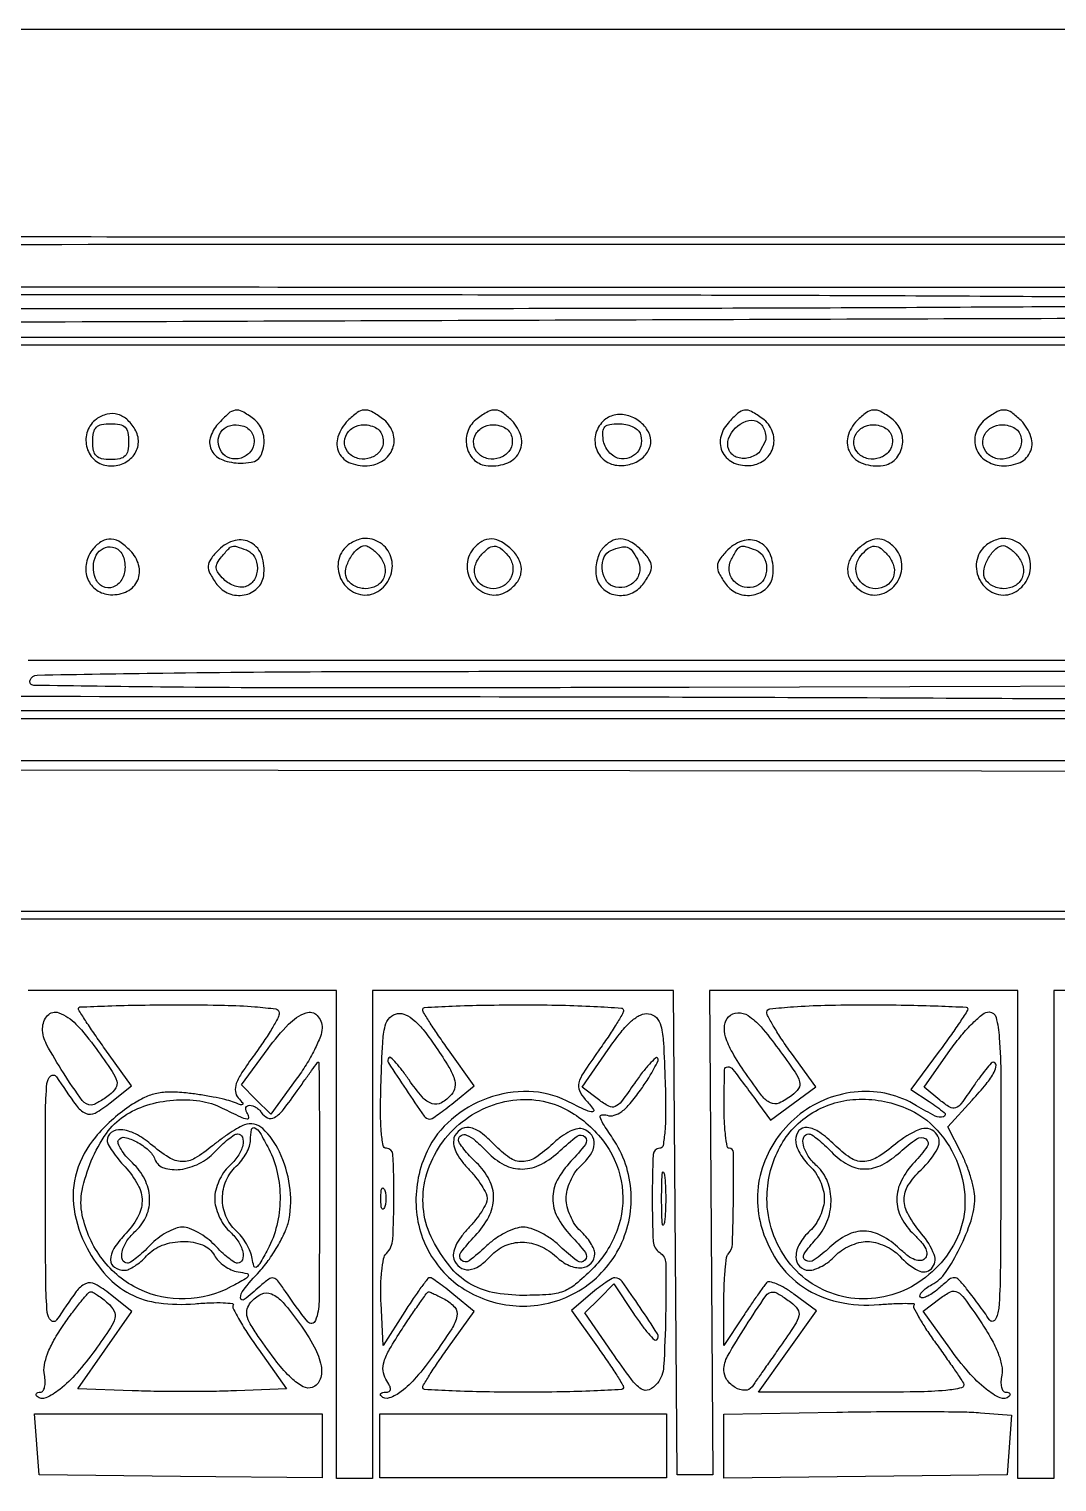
# Model space of a CAD drawing. Header units: inches. Extents: x 57 to 2760, y -193 to 2149.
# Drawn here: x 483.45 to 504.67, y 879.75 to 909.73 of the extents above; entities that cross this region are included whole.
import ezdxf

# ---------------------------------------------------------------- set-up
doc = ezdxf.new("R2010")
doc.units = ezdxf.units.IN
doc.header["$MEASUREMENT"] = 0
doc.set_wipeout_variables(frame=1)

# ---------------------------------------------------------------- blocks, each defined once
blk = doc.blocks.new('TG7-1H40CA')
blk.add_wipeout([(-0.386, 49.351), (148.648, 49.351), (148.648, -0.051), (-0.352, 0.023)])
for points in [[(110.455, 45.396), (83.66, 45.396, -0.000388), (73.385, 45.404, -0.000648), (64.735, 45.429, -0.000017), (56.91, 45.461, -0.408403), (56.863, 45.507, -0.104037), (56.879, 45.589, -0.000888), (57.131, 46.184, -0.003078), (57.426, 46.865, -0.001973), (57.777, 47.654), (58.693, 49.689), (148.648, 49.689)], [(29.097, 49.689), (58.48, 49.689), (58.043, 48.662, -0.002146), (57.839, 48.189, -0.001167), (57.585, 47.608, -0.001162), (57.323, 47.019, -0.001842), (57.096, 46.516), (56.586, 45.396), (37.765, 45.396), (37.803, 39.918), (37.842, 34.44), (74.148, 34.404), (110.455, 34.367)], [(110.307, 45.248), (110.307, 44.36), (83.364, 44.36, -0.000329), (70.871, 44.368, -0.001135), (62.778, 44.397, -0.000086), (56.503, 44.435, -0.412399), (56.421, 44.518, -0.063338), (56.431, 44.597, -0.019816), (56.466, 44.713, -0.01945), (56.515, 44.841, -0.020338), (56.574, 44.962, -0.271617), (56.902, 45.162, -0.001975), (60.227, 45.21, -0.002509), (66.005, 45.243, -0.000148), (83.517, 45.248), (110.307, 45.248)], [(77.607, 41.365, -0.311209), (77.773, 41.53, -0.091243), (78.148, 41.53, -0.311209), (78.313, 41.365, -0.045527)], [(90.714, 41.237, -0.223698), (91.076, 41.598, -0.179815), (91.296, 41.596, -0.114), (91.38, 41.539, -0.08185), (91.444, 41.444, -0.074173), (91.478, 41.324, -0.067415), (91.477, 41.195), (91.362, 40.97, -0.136187), (91.125, 40.84, -0.152875), (90.874, 40.858, -0.210028), (90.717, 41.017, -0.179815), (90.714, 41.237, -0.110484)], [(78.313, 41.365, -0.091243), (78.313, 40.989, -0.311209), (78.148, 40.824, -0.091243), (77.773, 40.824, -0.311209), (77.607, 40.989, -0.091243), (77.607, 41.365, -0.152009)], [(103.656, 38.734), (103.571, 36.144), (89.902, 36.106, -0.000517), (82.793, 36.094, -0.002894), (78.987, 36.113, -0.000877), (76.371, 36.146, -0.507398), (76.295, 36.254, -0.318014), (76.441, 36.361, -0.000869), (79.037, 36.402, -0.002934), (82.778, 36.432, -0.000549), (89.631, 36.44), (102.905, 36.44), (102.905, 37.587, -0.004667), (102.912, 38.335, -0.074618), (102.954, 38.584, -0.230288), (103.062, 38.696, -0.087434), (103.281, 38.734), (103.656, 38.734)], [(110.307, 35.463), (110.307, 34.589), (37.916, 34.589), (37.916, 34.935, -0.024184), (37.923, 35.074, -0.027411), (37.943, 35.206, -0.028185), (37.972, 35.314, -0.117119), (38.008, 35.372, -0.198246), (38.098, 35.409, -0.000009), (48.678, 35.436, -0.000394), (60.353, 35.457, -0.000237), (74.203, 35.463), (110.307, 35.463)], [(85.708, 25.664, -0.233681), (85.708, 25.454, -0.026829), (85.618, 25.294, -0.026288), (85.492, 25.118, -0.023115), (85.343, 24.947, 0.032497), (85.191, 24.766, 0.048319), (85.085, 24.589, 0.058925), (85.033, 24.431, 0.143956), (85.042, 24.31, 0.140469), (85.168, 24.143, 0.184881), (85.35, 24.09, 0.129727), (85.572, 24.17, 0.058593), (85.806, 24.375, -0.1061), (86.101, 24.587, -0.106971), (86.455, 24.658, -0.100928), (86.824, 24.578, -0.084699), (87.159, 24.356, 0.080584), (87.422, 24.179, 0.129314), (87.687, 24.132, 0.188809), (87.876, 24.224, 0.187786), (87.953, 24.421, 0.103819), (87.933, 24.518, 0.036698), (87.866, 24.644, 0.03453), (87.77, 24.775, 0.034176), (87.657, 24.893, -0.062472), (87.543, 25.025, -0.041885), (87.448, 25.199, -0.041901), (87.382, 25.387, -0.062761), (87.361, 25.559, -0.062761), (87.382, 25.731, -0.041901), (87.448, 25.919, -0.041885), (87.543, 26.093, -0.062472), (87.657, 26.225, 0.058593), (87.862, 26.46, 0.129727), (87.941, 26.682, 0.184881), (87.889, 26.864, 0.140469), (87.722, 26.989, 0.143956), (87.601, 26.999, 0.058925), (87.443, 26.946, 0.048319), (87.265, 26.84, 0.032497), (87.085, 26.689, -0.043148), (86.735, 26.407, -0.144885), (86.458, 26.321, -0.156504), (86.192, 26.401, -0.052948), (85.88, 26.669, 0.042778), (85.6, 26.92, 0.120836), (85.361, 27.023, 0.200038), (85.174, 26.979, 0.145834), (85.042, 26.809), (85.033, 26.687, 0.058925), (85.085, 26.529, 0.048319), (85.191, 26.352, 0.032497), (85.343, 26.171, -0.023115), (85.492, 26.001, -0.026288), (85.618, 25.824, -0.026829), (85.708, 25.664, -0.115288)], [(96.555, 21.087), (96.465, 19.86), (90.618, 19.789), (90.618, 21.11), (92.949, 21.151, -0.002484), (93.888, 21.163, -0.002878), (94.783, 21.165, -0.002568), (95.54, 21.158, -0.017009), (95.917, 21.139), (96.555, 21.087)]]:
    blk.add_lwpolyline(points, format="xyb")
for points in [[(147.02, 31.481), (1.203, 31.481)], [(55.981, 43.176), (102.77, 43.176)], [(102.757, 36.662), (76.258, 36.662)], [(103.619, 29.852), (97.427, 29.852), (97.427, 19.786), (96.687, 19.786), (96.687, 29.852), (90.32, 29.852), (90.355, 24.856), (90.391, 19.86), (89.655, 19.86), (89.577, 29.852), (83.364, 29.852), (83.364, 19.786), (82.624, 19.786), (82.624, 29.852), (76.258, 29.852)], [(1.203, 31.333), (147.02, 31.333)], [(82.327, 21.118), (82.327, 19.793), (79.404, 19.826), (76.48, 19.86), (76.389, 21.118), (82.327, 21.118)], [(89.433, 21.118), (89.433, 19.799), (83.512, 19.799), (83.512, 21.118), (89.433, 21.118)]]:
    blk.add_lwpolyline(points)
for points in [[(102.535, 44.064, -0.258138), (102.405, 43.991, -0.000091), (96.614, 43.953, -0.00117), (89.457, 43.924, -0.000421), (79.275, 43.916, -0.000413), (69.036, 43.924, -0.001191), (61.936, 43.953, -0.000096), (56.239, 43.99, -0.585102), (56.199, 44.064, -0.258138), (56.328, 44.137, -0.000091), (62.119, 44.174, -0.00117), (69.277, 44.203, -0.000421), (79.458, 44.212, -0.000413), (89.697, 44.203, -0.001191), (96.797, 44.175, -0.000096), (102.494, 44.137, -0.585102)], [(103.645, 42.363, -0.007176), (103.635, 41.706, -0.038955), (103.598, 41.352, -0.082383), (103.524, 41.148, -0.174528), (103.398, 41.04, -0.168598), (103.15, 41.032, -0.23017), (102.989, 41.183, -0.087418), (102.918, 41.557, -0.015661), (102.929, 42.271), (102.979, 43.324), (79.552, 43.324, -0.000414), (69.253, 43.332, -0.00116), (62.037, 43.361, -0.000076), (56.197, 43.399, -0.412285), (56.125, 43.471, -0.413129), (56.228, 43.574, -0.00001), (78.779, 43.657, -0.000143), (100.174, 43.73, -0.01762), (102.885, 43.642), (103.645, 43.591)], [(77.665, 41.64, 0.15011), (77.481, 41.394, 0.141605), (77.462, 41.082, 0.145349), (77.611, 40.813, 0.159834), (77.878, 40.682, 0.119833), (78.182, 40.712, 0.135922), (78.422, 40.879, 0.148247), (78.53, 41.133, 0.150185), (78.477, 41.402, 0.078482), (78.312, 41.619, 0.120977), (78.11, 41.737, 0.130471), (77.887, 41.742, 0.099568)], [(80.173, 41.538, 0.115821), (80.014, 41.251, 0.202901), (80.048, 40.985, 0.175688), (80.272, 40.798, 0.087409), (80.641, 40.733, 0.037918), (80.861, 40.75, 0.124449), (80.993, 40.806, 0.141816), (81.074, 40.913, 0.055109), (81.12, 41.095, 0.061062), (81.123, 41.257, 0.06589), (81.086, 41.411, 0.068412), (81.012, 41.545, 0.074966), (80.907, 41.65, 0.030828), (80.675, 41.798, 0.166196), (80.53, 41.824, 0.148951), (80.391, 41.758, 0.023283)], [(82.856, 41.611, 0.117335), (82.65, 41.276, 0.194908), (82.672, 40.95, 0.194347), (82.915, 40.731, 0.11674), (83.306, 40.684, 0.137141), (83.617, 40.811, 0.162259), (83.793, 41.074, 0.164028), (83.776, 41.387, 0.140321), (83.572, 41.65, 0.031664), (83.345, 41.795, 0.140826), (83.192, 41.829, 0.147702), (83.049, 41.777, 0.036007)], [(85.525, 41.65, 0.14492), (85.336, 41.403, 0.137625), (85.307, 41.087, 0.146251), (85.446, 40.816, 0.168), (85.703, 40.685, 0.116934), (86.114, 40.722, 0.182217), (86.385, 40.945, 0.196821), (86.431, 41.276, 0.134067), (86.24, 41.611, 0.036007), (86.047, 41.777, 0.147702), (85.904, 41.829, 0.140826), (85.751, 41.795, 0.031664)], [(88.181, 41.644, 0.145787), (87.99, 41.392, 0.149826), (87.97, 41.079, 0.153514), (88.128, 40.814, 0.154013), (88.41, 40.688, 0.103523), (88.706, 40.715, 0.112369), (88.957, 40.859, 0.131159), (89.095, 41.078, 0.169354), (89.088, 41.314, 0.111471), (88.933, 41.545, 0.103036), (88.69, 41.696, 0.108753), (88.418, 41.733, 0.137788)], [(90.703, 41.559, 0.135223), (90.549, 41.254, 0.177034), (90.596, 40.947, 0.171315), (90.832, 40.735, 0.126722), (91.183, 40.687, 0.148157), (91.475, 40.814, 0.158344), (91.638, 41.078, 0.15515), (91.617, 41.392, 0.141687), (91.418, 41.65, 0.029782), (91.188, 41.798, 0.160894), (91.044, 41.826, 0.152552), (90.908, 41.764, 0.025973)], [(93.367, 41.611, 0.134067), (93.176, 41.276, 0.196821), (93.221, 40.945, 0.182217), (93.493, 40.722, 0.116934), (93.903, 40.685, 0.168), (94.161, 40.816, 0.146251), (94.299, 41.087, 0.137625), (94.271, 41.403, 0.14492), (94.082, 41.65, 0.031664), (93.856, 41.795, 0.140826), (93.703, 41.829, 0.147702), (93.56, 41.777, 0.036007)], [(96.035, 41.65, 0.140321), (95.831, 41.387, 0.164028), (95.813, 41.074, 0.162259), (95.99, 40.811, 0.137141), (96.301, 40.684, 0.11674), (96.692, 40.731, 0.194347), (96.935, 40.95, 0.194908), (96.957, 41.276, 0.117335), (96.751, 41.611, 0.036007), (96.558, 41.777, 0.147702), (96.414, 41.829, 0.140826), (96.262, 41.795, 0.031664)], [(80.921, 41.179, -0.173952), (80.847, 40.971, -0.143991), (80.651, 40.838, -0.148764), (80.419, 40.835, -0.186195), (80.249, 40.964, -0.121384), (80.181, 41.176, -0.162281), (80.231, 41.37, -0.163488), (80.387, 41.495, -0.123419), (80.607, 41.518, -0.070622), (80.739, 41.479, -0.100175), (80.839, 41.408, -0.10457), (80.9, 41.306, -0.08292)], [(83.586, 41.179, -0.170798), (83.514, 40.976, -0.139506), (83.326, 40.842, -0.132728), (83.087, 40.824, -0.150435), (82.884, 40.931, -0.167697), (82.789, 41.127, -0.171329), (82.836, 41.339, -0.154416), (83.012, 41.489, -0.136105), (83.252, 41.521, -0.062873), (83.396, 41.481, -0.10149), (83.501, 41.41, -0.11006), (83.564, 41.309, -0.084079)], [(86.25, 41.179, -0.170798), (86.179, 40.976, -0.139506), (85.99, 40.842, -0.132728), (85.751, 40.824, -0.150435), (85.549, 40.931, -0.167697), (85.453, 41.127, -0.171329), (85.5, 41.339, -0.154416), (85.676, 41.489, -0.136105), (85.917, 41.521, -0.062873), (86.061, 41.481, -0.10149), (86.166, 41.41, -0.11006), (86.229, 41.309, -0.084079)], [(88.886, 41.349, -0.124277), (88.911, 41.139, -0.142845), (88.83, 40.955, -0.142956), (88.664, 40.843, -0.124533), (88.453, 40.831, -0.100198), (88.343, 40.876, -0.070208), (88.243, 40.966, -0.066907), (88.167, 41.084, -0.073521), (88.128, 41.216, -0.049007), (88.12, 41.385, -0.179172), (88.162, 41.481, -0.163861), (88.26, 41.533, -0.039471), (88.445, 41.547, -0.050632), (88.59, 41.532, -0.055252), (88.725, 41.489, -0.062372), (88.83, 41.425, -0.133811)], [(94.096, 41.179, -0.170798), (94.025, 40.976, -0.139506), (93.836, 40.842, -0.132728), (93.597, 40.824, -0.150435), (93.395, 40.931, -0.167697), (93.299, 41.127, -0.171329), (93.346, 41.339, -0.154416), (93.522, 41.489, -0.136105), (93.763, 41.521, -0.062873), (93.907, 41.481, -0.10149), (94.012, 41.41, -0.11006), (94.075, 41.309, -0.084079)], [(96.761, 41.179, -0.170798), (96.69, 40.976, -0.139506), (96.501, 40.842, -0.132728), (96.262, 40.824, -0.150435), (96.06, 40.931, -0.167697), (95.964, 41.127, -0.171329), (96.011, 41.339, -0.154416), (96.187, 41.489, -0.136105), (96.427, 41.521, -0.062873), (96.571, 41.481, -0.10149), (96.676, 41.41, -0.11006), (96.739, 41.309, -0.084079)], [(77.597, 38.965, 0.119141), (77.457, 38.678, 0.136418), (77.473, 38.375, 0.144893), (77.64, 38.136, 0.139974), (77.913, 38.022, 0.126722), (78.264, 38.071, 0.171315), (78.5, 38.282, 0.177034), (78.547, 38.589, 0.135223), (78.393, 38.895, 0.054143), (78.173, 39.091, 0.133631), (77.971, 39.166, 0.157717), (77.781, 39.122, 0.085168)], [(78.256, 38.586, -0.131217), (78.188, 38.33, -0.172478), (78.005, 38.174, -0.216096), (77.796, 38.186, -0.181663), (77.648, 38.353, -0.095227), (77.603, 38.604, -0.120562), (77.662, 38.831, -0.148624), (77.806, 38.974, -0.171035), (77.997, 39.002, -0.105702), (78.106, 38.956, -0.100729), (78.188, 38.869, -0.085459), (78.239, 38.744, -0.054236)], [(80.192, 38.946, 0.036007), (80.025, 38.753, 0.147702), (79.973, 38.61, 0.140826), (80.008, 38.457, 0.031664), (80.152, 38.231, 0.14492), (80.399, 38.042, 0.137625), (80.715, 38.013, 0.146251), (80.986, 38.152, 0.168), (81.118, 38.409, 0.116934), (81.08, 38.82, 0.182217), (80.858, 39.091, 0.196821), (80.526, 39.137, 0.134067)], [(80.761, 38.941, -0.172856), (80.926, 38.799, -0.130455), (80.988, 38.566, -0.130552), (80.927, 38.333, -0.17319), (80.762, 38.191, -0.104872), (80.655, 38.174, -0.062367), (80.528, 38.197, -0.058342), (80.4, 38.254, -0.062982), (80.293, 38.337, -0.036218), (80.179, 38.469, -0.137159), (80.14, 38.571, -0.151086), (80.16, 38.672, -0.047103), (80.249, 38.801, -0.01295), (80.395, 38.968, -0.140955), (80.47, 39.014, -0.145148), (80.558, 39.012, -0.013997)], [(82.778, 38.964, 0.180595), (82.651, 38.601, 0.163644), (82.786, 38.225, 0.172911), (83.113, 38.022, 0.196771), (83.475, 38.085, 0.15146), (83.725, 38.378, 0.161407), (83.758, 38.753, 0.17025), (83.562, 39.059, 0.167457), (83.216, 39.179, 0.06956), (83.103, 39.163, 0.044587), (82.98, 39.115, 0.0441), (82.865, 39.046, 0.061518)], [(83.51, 38.81, -0.11992), (83.619, 38.588, -0.158954), (83.596, 38.365, -0.163385), (83.448, 38.203, -0.127627), (83.216, 38.142, -0.067561), (83.093, 38.159, -0.062573), (82.975, 38.208, -0.066645), (82.88, 38.281, -0.104983), (82.824, 38.366, -0.154924), (82.813, 38.553, -0.071104), (82.907, 38.781, -0.072696), (83.058, 38.968, -0.189259), (83.216, 39.031, -0.128055), (83.271, 39.016, -0.033138), (83.348, 38.966, -0.031492), (83.432, 38.895, -0.027556)], [(85.442, 38.964, 0.180595), (85.316, 38.601, 0.163644), (85.451, 38.225, 0.172911), (85.778, 38.022, 0.196771), (86.139, 38.085, 0.086732), (86.344, 38.269, 0.135075), (86.434, 38.487, 0.137512), (86.4, 38.717, 0.091367), (86.247, 38.939, 0.06331), (86.029, 39.107, 0.125999), (85.821, 39.168, 0.14071), (85.624, 39.118, 0.087735)], [(86.161, 38.827, -0.135871), (86.258, 38.612, -0.142601), (86.228, 38.381, -0.146316), (86.08, 38.207, -0.144907), (85.86, 38.142, -0.136303), (85.639, 38.204, -0.161294), (85.498, 38.368, -0.152517), (85.479, 38.591, -0.119711), (85.586, 38.81, -0.046835), (85.745, 38.969, -0.166906), (85.877, 39.019, -0.175676), (86.008, 38.976, -0.053003)], [(88.108, 38.965, 0.074494), (88.043, 38.858, 0.041702), (87.997, 38.713, 0.040508), (87.973, 38.556, 0.051913), (87.979, 38.409, 0.168), (88.11, 38.152, 0.146251), (88.381, 38.013, 0.137625), (88.697, 38.042, 0.14492), (88.944, 38.231, 0.031664), (89.089, 38.457, 0.140826), (89.123, 38.61, 0.147702), (89.071, 38.753, 0.036007), (88.905, 38.946, 0.065474), (88.691, 39.11, 0.125753), (88.484, 39.168, 0.138742), (88.288, 39.118, 0.087753)], [(88.833, 38.75, -0.151562), (88.879, 38.512, -0.159065), (88.78, 38.296, -0.15596), (88.571, 38.176, -0.145286), (88.325, 38.195, -0.179941), (88.172, 38.33, -0.110331), (88.107, 38.563, -0.113996), (88.148, 38.797, -0.199054), (88.286, 38.932, -0.031783), (88.495, 39.002, -0.145652), (88.622, 38.998, -0.153822), (88.722, 38.925, -0.036715)], [(90.702, 38.946, 0.036007), (90.535, 38.753, 0.147702), (90.483, 38.61, 0.140826), (90.518, 38.457, 0.031664), (90.663, 38.231, 0.14492), (90.91, 38.042, 0.137625), (91.226, 38.013, 0.146251), (91.496, 38.152, 0.168), (91.628, 38.409, 0.116934), (91.59, 38.82, 0.182217), (91.368, 39.091, 0.196821), (91.037, 39.137, 0.134067)], [(91.272, 38.941, -0.172856), (91.436, 38.8, -0.127184), (91.499, 38.567, -0.128706), (91.442, 38.335, -0.178379), (91.282, 38.195, -0.145286), (91.035, 38.176, -0.15596), (90.826, 38.296, -0.159065), (90.728, 38.512, -0.151562), (90.774, 38.75, -0.017065), (90.889, 38.949, -0.162736), (90.964, 39.01, -0.166509), (91.06, 39.013, -0.018073)], [(93.359, 38.939, 0.091367), (93.207, 38.717, 0.137512), (93.173, 38.487, 0.135075), (93.263, 38.269, 0.086732), (93.467, 38.085, 0.196771), (93.829, 38.022, 0.172911), (94.156, 38.225, 0.163644), (94.291, 38.601, 0.180595), (94.165, 38.964, 0.087735), (93.982, 39.118, 0.14071), (93.786, 39.168, 0.125999), (93.578, 39.107, 0.06331)], [(94.021, 38.81, -0.119711), (94.128, 38.591, -0.152517), (94.109, 38.368, -0.161294), (93.968, 38.204, -0.136303), (93.747, 38.142, -0.144907), (93.527, 38.207, -0.146316), (93.379, 38.381, -0.142601), (93.349, 38.612, -0.135871), (93.446, 38.827, -0.053003), (93.598, 38.976, -0.175676), (93.729, 39.019, -0.166906), (93.862, 38.969, -0.046835)], [(95.953, 38.964, 0.180595), (95.826, 38.601, 0.163644), (95.962, 38.225, 0.172911), (96.289, 38.022, 0.196771), (96.65, 38.085, 0.15146), (96.901, 38.378, 0.161407), (96.934, 38.753, 0.17025), (96.737, 39.059, 0.167457), (96.391, 39.179, 0.06956), (96.279, 39.163, 0.044587), (96.155, 39.115, 0.0441), (96.04, 39.046, 0.061518)], [(96.686, 38.81, -0.11992), (96.794, 38.588, -0.158954), (96.772, 38.365, -0.163385), (96.624, 38.203, -0.127627), (96.391, 38.142, -0.067561), (96.268, 38.159, -0.062573), (96.15, 38.208, -0.066645), (96.055, 38.281, -0.104983), (96, 38.366, -0.154924), (95.989, 38.553, -0.071104), (96.083, 38.781, -0.072696), (96.233, 38.968, -0.189259), (96.391, 39.031, -0.128055), (96.446, 39.016, -0.033138), (96.524, 38.966, -0.031492), (96.607, 38.895, -0.027556)], [(102.535, 35.774, -0.259915), (102.26, 35.621, -0.000017), (74.101, 35.62, -0.000015), (45.915, 35.621, -0.414196), (45.762, 35.774, -0.412627), (45.835, 35.847, -0.000053), (52.907, 35.885, -0.000963), (61.652, 35.913, -0.000339), (74.194, 35.922, -0.000336), (86.765, 35.913, -0.00097), (95.481, 35.885, -0.000064), (102.494, 35.847, -0.585545)], [(77.66, 28.654, -0.006765), (77.989, 28.182, -0.079728), (78.084, 27.98, -0.212263), (78.064, 27.84, -0.091045), (77.933, 27.697, -0.015092), (77.823, 27.618, -0.017944), (77.714, 27.551, -0.01695), (77.62, 27.502, -0.100549), (77.566, 27.488, -0.253184), (77.373, 27.581, -0.014193), (76.984, 28.151, -0.01864), (76.637, 28.74, -0.124507), (76.554, 29.067, -0.185697), (76.658, 29.337, -0.307616), (76.886, 29.393, -0.113665), (77.243, 29.157, -0.034452)], [(81.439, 29.391, -0.123428), (81.415, 29.292, -0.011133), (81.289, 29.069, -0.013928), (81.123, 28.807, -0.010439), (80.926, 28.527, 0.01208), (80.67, 28.159, 0.057021), (80.553, 27.93, 0.116777), (80.533, 27.767, 0.161127), (80.593, 27.634, -0.014168), (80.684, 27.531, -0.439377), (80.68, 27.501, -0.23938), (80.638, 27.495, -0.008014), (80.477, 27.554, 0.034475), (80.319, 27.602, 0.010238), (80.072, 27.654, 0.010219), (79.792, 27.702, 0.010861), (79.515, 27.737, 0.026748), (79.156, 27.755, 0.057312), (78.881, 27.722, 0.060131), (78.629, 27.63, 0.032246), (78.344, 27.46, 0.066835), (77.645, 26.828, 0.103399), (77.258, 26.114, 0.110703), (77.204, 25.342, 0.085326), (77.472, 24.538, 0.060029), (77.875, 23.963, 0.091051), (78.357, 23.59, 0.087765), (78.954, 23.405, 0.052191), (79.7, 23.388, -0.010272), (80.022, 23.408, -0.019284), (80.283, 23.409, -0.01801), (80.473, 23.395, -0.551632), (80.49, 23.36, 0.264174), (80.488, 23.29, 0.00979), (80.618, 23.052, 0.015511), (80.792, 22.767, 0.010014), (81.01, 22.449), (81.591, 21.636), (80.56, 21.593, -0.006775), (80.084, 21.579, -0.003726), (79.502, 21.575, -0.003714), (78.91, 21.579, -0.005937), (78.406, 21.593), (77.283, 21.636), (78.397, 23.225), (77.956, 23.58, 0.041884), (77.639, 23.794, 0.242923), (77.443, 23.801, 0.127203), (77.248, 23.638, 0.00918), (76.844, 23.053, -0.469994), (76.73, 23.04, -0.178462), (76.651, 23.207, -0.021151), (76.62, 23.832, -0.001524), (76.612, 25.566, -0.001475), (76.614, 27.316, -0.021588), (76.644, 27.932, -0.19586), (76.724, 28.088, -0.450069), (76.84, 28.072, 0.00901), (77.246, 27.483, 0.125527), (77.442, 27.318, 0.243822), (77.637, 27.323, 0.042867), (77.952, 27.535), (78.388, 27.886), (77.841, 28.648, -0.00428), (77.631, 28.945, -0.006491), (77.455, 29.207, -0.002811), (77.309, 29.433, -0.14313), (77.294, 29.482, -0.402406), (77.323, 29.512, -0.001237), (77.903, 29.534, -0.005552), (78.572, 29.551, -0.003331), (79.367, 29.556, -0.00475), (80.309, 29.547, -0.015138), (80.938, 29.516, -0.013493), (81.37, 29.47, -0.375626)], [(82.324, 29.075, -0.092853), (82.289, 28.901, -0.021624), (82.166, 28.628, -0.021578), (81.994, 28.321, -0.019674), (81.791, 28.02), (81.262, 27.299), (80.959, 27.602), (80.657, 27.904), (81.209, 28.656, -0.034386), (81.631, 29.155, -0.110658), (81.992, 29.392, -0.302944), (82.221, 29.339, -0.19347)], [(88.545, 29.445, -0.132949), (88.526, 29.373, -0.005958), (88.393, 29.152, -0.009657), (88.226, 28.892, -0.006726), (88.027, 28.605, 0.008102), (87.717, 28.153, 0.079846), (87.622, 27.944, 0.176707), (87.635, 27.786, 0.075869), (87.754, 27.606, -0.019105), (87.927, 27.399, -0.596158), (87.906, 27.351, -0.131448), (87.786, 27.373, -0.004884), (87.37, 27.575, 0.110914), (86.589, 27.768, 0.091909), (85.742, 27.629, 0.090896), (84.993, 27.193, 0.105243), (84.492, 26.539, 0.120279), (84.262, 25.424, 0.130357), (84.584, 24.366, 0.131652), (85.384, 23.613, 0.123864), (86.473, 23.34, 0.135186), (87.625, 23.657, 0.1368), (88.446, 24.518, 0.137103), (88.702, 25.679, 0.136006), (88.32, 26.808, -0.007069), (88.121, 27.11, -0.084127), (88.067, 27.239, -0.445865), (88.1, 27.287, -0.106046), (88.209, 27.277, 0.148167), (88.354, 27.277, 0.088834), (88.509, 27.355, 0.056674), (88.684, 27.521, 0.020432), (88.894, 27.793, 0.012148), (89.051, 28.027, 0.019378), (89.173, 28.234, 0.014103), (89.258, 28.405, 0.314808), (89.249, 28.457, 0.407433), (89.204, 28.458, 0.01709), (89.081, 28.332, 0.02117), (88.934, 28.157, 0.012393), (88.773, 27.936, -0.009219), (88.503, 27.562, -0.126796), (88.374, 27.458, -0.232189), (88.244, 27.462, -0.039176), (88.028, 27.6), (87.691, 27.854), (88.229, 28.633, -0.015693), (88.496, 28.995, -0.044554), (88.711, 29.223, -0.068808), (88.896, 29.346, -0.146807), (89.063, 29.373, -0.168658), (89.224, 29.292, -0.133931), (89.319, 29.121, -0.046223), (89.37, 28.774, -0.004978), (89.405, 27.965, -0.007756), (89.415, 27.369, -0.020774), (89.399, 26.945, -0.021453), (89.362, 26.653, -0.366189), (89.294, 26.595, 0.401308), (89.158, 26.466, 0.010853), (89.138, 25.568, 0.012035), (89.159, 24.67, 0.24735), (89.292, 24.445, -0.25613), (89.417, 24.224, -0.007994), (89.415, 23.148, -0.010511), (89.374, 22.094, -0.150798), (89.244, 21.747, -0.123585), (89.075, 21.614, -0.260243), (88.914, 21.629, -0.084292), (88.71, 21.825, -0.008359), (88.313, 22.381), (87.749, 23.2), (88.048, 23.499), (88.347, 23.799), (88.753, 23.185, 0.012816), (88.914, 22.955, 0.022003), (89.061, 22.773, 0.018458), (89.185, 22.643, 0.410619), (89.232, 22.644, 0.350636), (89.245, 22.766, 0.00734), (88.888, 23.313, 0.008642), (88.517, 23.844, 0.225902), (88.368, 23.925, 0.148673), (88.308, 23.91, 0.014056), (88.179, 23.828, 0.017011), (88.027, 23.719, 0.012588), (87.867, 23.588), (87.469, 23.246), (88.007, 22.497, -0.005506), (88.213, 22.204, -0.00813), (88.387, 21.941, -0.004309), (88.528, 21.717, -0.13868), (88.545, 21.655, -0.398797), (88.509, 21.618, -0.001977), (87.936, 21.589, -0.007031), (87.267, 21.569, -0.004221), (86.473, 21.562, -0.004221), (85.678, 21.569, -0.007031), (85.009, 21.589, -0.001977), (84.436, 21.618, -0.398797), (84.4, 21.655, -0.138475), (84.417, 21.717, -0.004382), (84.556, 21.939, -0.008203), (84.728, 22.199, -0.005563), (84.932, 22.49), (85.465, 23.231), (85.043, 23.575, 0.007334), (84.877, 23.708, 0.01039), (84.724, 23.82, 0.006805), (84.594, 23.909, 0.130556), (84.548, 23.925, 0.249322), (84.505, 23.906, 0.005754), (84.365, 23.722, 0.011452), (84.205, 23.496, 0.007342), (84.03, 23.227), (83.586, 22.524), (83.541, 23.397, -0.017348), (83.535, 23.743, -0.022422), (83.555, 24.059, -0.02098), (83.593, 24.316, -0.1496), (83.652, 24.426, 0.184246), (83.782, 24.717, 0.014199), (83.807, 25.588, 0.011332), (83.787, 26.466, 0.40094), (83.651, 26.595, -0.366189), (83.583, 26.653, -0.021453), (83.546, 26.945, -0.020774), (83.53, 27.369, -0.007756), (83.54, 27.965, -0.004993), (83.575, 28.774, -0.046147), (83.626, 29.121, -0.133173), (83.721, 29.293, -0.168192), (83.882, 29.375, -0.142721), (84.047, 29.35, -0.072604), (84.226, 29.235, -0.047084), (84.43, 29.019, -0.016761), (84.68, 28.675, -0.010997), (84.942, 28.269, -0.059198), (85.052, 28.031, -0.121805), (85.065, 27.86, -0.131512), (84.995, 27.709, -0.087827), (84.789, 27.534, -0.217025), (84.596, 27.515, -0.133983), (84.389, 27.655, -0.028249), (84.12, 28.006, 0.012887), (83.979, 28.201, 0.022061), (83.851, 28.355, 0.018482), (83.744, 28.465, 0.406565), (83.703, 28.464, 0.352182), (83.692, 28.362, 0.004876), (84.056, 27.806, 0.005627), (84.428, 27.261, 0.243587), (84.548, 27.198, 0.146328), (84.594, 27.212, 0.007573), (84.724, 27.299, 0.011489), (84.877, 27.411, 0.008048), (85.043, 27.543), (85.465, 27.887), (84.932, 28.628, -0.005563), (84.728, 28.919, -0.008203), (84.556, 29.179, -0.004382), (84.417, 29.401, -0.138475), (84.4, 29.463, -0.398797), (84.436, 29.501, -0.001977), (85.009, 29.529, -0.007031), (85.678, 29.549, -0.004221), (86.473, 29.556, -0.005043), (87.267, 29.548, -0.008394), (87.936, 29.523, -0.002807), (88.503, 29.49, -0.395308)], [(95.651, 29.476, -0.145706), (95.635, 29.422, -0.003043), (95.479, 29.186, -0.006824), (95.289, 28.911, -0.004511), (95.064, 28.601), (94.477, 27.807), (94.855, 27.559, -0.024758), (95.167, 27.332, -0.59596), (95.152, 27.247, -0.19874), (94.977, 27.261, -0.018883), (94.594, 27.475, 0.15782), (93.387, 27.763, 0.145184), (92.193, 27.304, 0.143537), (91.434, 26.263, 0.153599), (91.383, 25.007, 0.081952), (91.72, 24.269, 0.097576), (92.26, 23.73, 0.094996), (92.977, 23.426, 0.073663), (93.824, 23.371, -0.007659), (94.123, 23.391, -0.014826), (94.362, 23.397, -0.01361), (94.534, 23.391, -0.646116), (94.544, 23.366, 0.322458), (94.535, 23.312, 0.011895), (94.638, 23.116, 0.017671), (94.781, 22.88, 0.011007), (94.964, 22.614, -0.002387), (95.16, 22.339, -0.002833), (95.343, 22.078, -0.002463), (95.494, 21.856, -0.018118), (95.562, 21.747, -0.500977), (95.522, 21.653, -0.036249), (95.197, 21.6, -0.018936), (94.603, 21.57, -0.003456), (93.501, 21.562), (91.334, 21.562), (92.527, 23.244), (92.061, 23.588, 0.024061), (91.876, 23.711, 0.037155), (91.703, 23.798, 0.042158), (91.564, 23.842, 0.27442), (91.497, 23.82, 0.025551), (91.44, 23.747, 0.002643), (91.313, 23.568, 0.003283), (91.165, 23.353, 0.002619), (91.008, 23.119), (90.618, 22.53), (90.618, 23.428, -0.009176), (90.624, 23.778, -0.013195), (90.644, 24.088, -0.008949), (90.671, 24.342, -0.166546), (90.706, 24.414, 0.1902), (90.795, 24.618, 0.005813), (90.815, 25.554, 0.004285), (90.817, 26.508, 0.41241), (90.729, 26.595, -0.366354), (90.685, 26.632, -0.013089), (90.652, 26.867, -0.018615), (90.628, 27.166, -0.011264), (90.622, 27.521, -0.004372), (90.632, 28.214, -0.4096), (90.698, 28.278, -0.233516), (90.803, 28.225, -0.002226), (91.333, 27.516), (91.583, 27.178), (92.049, 27.522), (92.515, 27.865), (92.01, 28.561, -0.009504), (91.817, 28.838, -0.012901), (91.654, 29.096, -0.009835), (91.529, 29.315, -0.125354), (91.506, 29.406, -0.384055), (91.566, 29.473, -0.007949), (92.054, 29.516, -0.012742), (92.703, 29.547, -0.005323), (93.578, 29.556, -0.003633), (94.373, 29.55, -0.006053), (95.042, 29.532, -0.001469), (95.62, 29.508, -0.401204)], [(91.742, 28.648, -0.006382), (92.086, 28.168, -0.081217), (92.181, 27.968, -0.22185), (92.16, 27.829, -0.08765), (92.022, 27.686, -0.050222), (91.757, 27.53, -0.222107), (91.581, 27.532, -0.120485), (91.403, 27.677, -0.011237), (91.069, 28.139, -0.018813), (90.792, 28.576, -0.05875), (90.653, 28.895, -0.100484), (90.631, 29.132, -0.171007), (90.716, 29.309, -0.188868), (90.905, 29.392, -0.153959), (91.118, 29.333, -0.073185), (91.384, 29.101, -0.018261)], [(96.335, 26.061, -0.001356), (96.324, 24.047, -0.0175), (96.291, 23.296, -0.116612), (96.215, 23.058, -0.550703), (96.099, 23.055, 0.007159), (95.995, 23.208, 0.004367), (95.867, 23.385, 0.004376), (95.738, 23.559, 0.007739), (95.628, 23.699, 0.019627), (95.466, 23.884, 0.195932), (95.374, 23.926, 0.17936), (95.275, 23.893, 0.015983), (95.072, 23.721, -0.027287), (94.947, 23.619, -0.042084), (94.827, 23.547, -0.050766), (94.729, 23.51, -0.266213), (94.675, 23.525, -0.30838), (94.666, 23.57, -0.082507), (94.709, 23.636, -0.054407), (94.794, 23.71, -0.030407), (94.911, 23.783, 0.119848), (95.193, 24.035, 0.035352), (95.49, 24.54, 0.036207), (95.72, 25.102, 0.077031), (95.796, 25.565, 0.053601), (95.778, 25.747, 0.021266), (95.716, 25.991, 0.020755), (95.626, 26.252, 0.024473), (95.519, 26.489), (95.239, 27.038), (95.741, 27.586, 0.013997), (96.032, 27.922, 0.045525), (96.197, 28.165, 0.122158), (96.235, 28.31, 0.419314), (96.174, 28.372, 0.218266), (96.135, 28.354, 0.007428), (96.022, 28.219, 0.012754), (95.892, 28.05, 0.008411), (95.751, 27.85, -0.010426), (95.517, 27.52, -0.142697), (95.401, 27.432, -0.233479), (95.282, 27.443, -0.032723), (95.074, 27.591), (94.751, 27.854), (95.296, 28.631, -0.020119), (95.523, 28.928, -0.026404), (95.755, 29.18, -0.025784), (95.963, 29.363, -0.169103), (96.092, 29.408, -0.344077), (96.236, 29.296, -0.043274), (96.303, 28.88, -0.017135), (96.334, 28.064, -0.001614)], [(82.27, 25.544, -0.001607), (82.26, 23.435, -0.086619), (82.188, 23.042, -0.58402), (82.026, 23.016, -0.021387), (81.568, 23.643, 0.017041), (81.411, 23.861, 0.182607), (81.32, 23.918, 0.21057), (81.221, 23.895, 0.023464), (81.038, 23.746, -0.017893), (80.712, 23.473, -0.616248), (80.641, 23.507, -0.179535), (80.698, 23.67, -0.011559), (81.031, 24.056, 0.030147), (81.235, 24.311, 0.024563), (81.423, 24.607, 0.025226), (81.568, 24.897, 0.057463), (81.641, 25.131, 0.083218), (81.654, 25.829, 0.073622), (81.443, 26.525, 0.09397), (81.098, 27.001, 0.283354), (80.722, 27.078, 0.04416), (80.6, 27.021, 0.01343), (80.426, 26.914, 0.013334), (80.237, 26.783, 0.014171), (80.059, 26.644, -0.038267), (79.698, 26.391, -0.142925), (79.432, 26.322, -0.135071), (79.163, 26.406, -0.03275), (78.784, 26.684, 0.055681), (78.47, 26.893, 0.099763), (78.174, 26.978, 0.177187), (77.972, 26.922, 0.2417), (77.886, 26.756, 0.130382), (77.907, 26.676, 0.019617), (77.995, 26.536, 0.020903), (78.115, 26.375, 0.01669), (78.256, 26.211, -0.060978), (78.522, 25.843, -0.129536), (78.607, 25.505, -0.128866), (78.515, 25.168, -0.06004), (78.24, 24.802, 0.050428), (78.024, 24.526, 0.142237), (77.957, 24.292, 0.250434), (78.039, 24.14, 0.147693), (78.242, 24.079, 0.108386), (78.334, 24.099, 0.03544), (78.455, 24.166, 0.033394), (78.584, 24.261, 0.032047), (78.701, 24.375, -0.120278), (79.025, 24.595, -0.087482), (79.457, 24.674, -0.09478), (79.858, 24.601, -0.179076), (80.101, 24.385, 0.070936), (80.184, 24.272, 0.047463), (80.307, 24.168, 0.047147), (80.449, 24.089, 0.066214), (80.588, 24.048, -0.021363), (80.778, 24.01, -0.471211), (80.799, 23.965, -0.158082), (80.743, 23.904, -0.005154), (80.447, 23.741, -0.116261), (79.498, 23.487, -0.120178), (78.547, 23.688, -0.118739), (77.788, 24.308, -0.111653), (77.373, 25.219, -0.101244), (77.371, 25.724, -0.050523), (77.56, 26.337, -0.050439), (77.87, 26.903, -0.097568), (78.237, 27.262, -0.069281), (78.705, 27.484, -0.05561), (79.253, 27.59, -0.056592), (79.799, 27.573, -0.079608), (80.264, 27.427, 0.004635), (80.636, 27.246, 0.066601), (80.775, 27.201, 0.516651), (80.81, 27.236, 0.099082), (80.773, 27.336, -0.076764), (80.749, 27.392, -0.154201), (80.752, 27.44, -0.186277), (80.781, 27.472, -0.117858), (80.83, 27.484, -0.085235), (80.893, 27.473, -0.053414), (80.961, 27.44, -0.051777), (81.023, 27.392, -0.064269), (81.069, 27.336, 0.152693), (81.198, 27.223, 0.242479), (81.341, 27.233, 0.091421), (81.526, 27.395, 0.014924), (81.809, 27.78, -0.002897), (81.969, 28.007, -0.004675), (82.107, 28.198, -0.001066), (82.23, 28.363, -0.236844), (82.247, 28.372, -0.411742), (82.258, 28.361, -0.000091), (82.265, 27.541, -0.001499), (82.269, 26.628, -0.000899)], [(87.473, 27.336, -0.103355), (88.182, 26.671, -0.120855), (88.516, 25.812, -0.122338), (88.413, 24.905, -0.107585), (87.897, 24.102, -0.022692), (87.557, 23.791, -0.082545), (87.305, 23.643, -0.074853), (87.006, 23.578, -0.016591), (86.482, 23.561, -0.04919), (85.844, 23.623, -0.087697), (85.354, 23.814, -0.087538), (84.959, 24.162, -0.04886), (84.608, 24.701, -0.175761), (84.447, 25.918, -0.153919), (85.089, 27.036, -0.152693), (86.261, 27.588, -0.172987)], [(94.375, 27.426, -0.110756), (95.022, 26.968, -0.094738), (95.455, 26.253, -0.095275), (95.593, 25.432, -0.113627), (95.399, 24.674, -0.159496), (94.408, 23.698, -0.17301), (93.068, 23.538, -0.175918), (91.945, 24.261, -0.164095), (91.507, 25.559, -0.116438), (91.744, 26.564, -0.1333), (92.399, 27.298, -0.131809), (93.343, 27.605, -0.112627)], [(81.223, 26.584, -0.065917), (81.399, 26.095, -0.056118), (81.455, 25.548, -0.055968), (81.388, 25.002, -0.064721), (81.202, 24.512, -0.006421), (81.038, 24.216, -0.130907), (80.967, 24.144, -0.481666), (80.917, 24.164, -0.038185), (80.88, 24.322, 0.060366), (80.84, 24.463, 0.03311), (80.761, 24.623, 0.032482), (80.657, 24.777, 0.044314), (80.543, 24.9, -0.112329), (80.337, 25.194, -0.098828), (80.266, 25.561, -0.098286), (80.342, 25.93, -0.109713), (80.551, 26.225, 0.044853), (80.664, 26.348, 0.038833), (80.76, 26.495, 0.040713), (80.826, 26.642, 0.084684), (80.847, 26.766, -0.045424), (80.867, 26.983, -0.495456), (80.934, 27.017, -0.149716), (81.039, 26.919, -0.012076)], [(92.098, 26.766, 0.084684), (92.119, 26.642, 0.040713), (92.185, 26.495, 0.038833), (92.281, 26.348, 0.044853), (92.394, 26.225, -0.062472), (92.507, 26.093, -0.041885), (92.603, 25.919, -0.041901), (92.668, 25.731, -0.062761), (92.69, 25.559, -0.062761), (92.668, 25.387, -0.041901), (92.603, 25.199, -0.041885), (92.507, 25.025, -0.062472), (92.394, 24.893, 0.076965), (92.182, 24.631, 0.125606), (92.104, 24.358, 0.199704), (92.179, 24.161, 0.205451), (92.371, 24.079, 0.084684), (92.495, 24.1, 0.040713), (92.643, 24.166, 0.038833), (92.789, 24.261, 0.044853), (92.912, 24.375, -0.062472), (93.044, 24.488, -0.041885), (93.218, 24.584, -0.041901), (93.406, 24.649, -0.062761), (93.578, 24.671, -0.062761), (93.75, 24.649, -0.041901), (93.938, 24.584, -0.041885), (94.113, 24.488, -0.062472), (94.245, 24.375, 0.082774), (94.626, 24.073, 0.335397), (94.901, 24.112, 0.300931), (94.959, 24.403, 0.078039), (94.699, 24.833, -0.043987), (94.425, 25.225, -0.129624), (94.339, 25.54, -0.145866), (94.424, 25.833, -0.061397), (94.689, 26.151, 0.080757), (95.032, 26.598, 0.329776), (94.986, 26.917, 0.304483), (94.655, 26.984, 0.077188), (94.161, 26.684, -0.036022), (93.775, 26.404, -0.136743), (93.491, 26.322, -0.152279), (93.224, 26.401, -0.048238), (92.899, 26.669, 0.043381), (92.593, 26.926, 0.123492), (92.335, 27.025, 0.253404), (92.168, 26.96, 0.176442)], [(78.873, 26.364, 0.229952), (79.059, 26.19, 0.107261), (79.395, 26.161, 0.085386), (79.784, 26.28, 0.087416), (80.107, 26.521, -0.016233), (80.249, 26.663, -0.021145), (80.388, 26.783, -0.019347), (80.51, 26.871, -0.148512), (80.577, 26.891, -0.311042), (80.678, 26.822, -0.156212), (80.687, 26.659, -0.085275), (80.585, 26.435, -0.059994), (80.403, 26.225, 0.062472), (80.29, 26.093, 0.041885), (80.194, 25.919, 0.041901), (80.129, 25.731, 0.062761), (80.107, 25.559, 0.062761), (80.129, 25.387, 0.041901), (80.194, 25.199, 0.041885), (80.29, 25.025, 0.062472), (80.403, 24.893, -0.059994), (80.585, 24.683, -0.085275), (80.687, 24.459, -0.156212), (80.678, 24.296, -0.311042), (80.577, 24.227, -0.148512), (80.51, 24.247, -0.019347), (80.388, 24.335, -0.021145), (80.249, 24.455, -0.016233), (80.107, 24.597, 0.04065), (79.95, 24.738, 0.036766), (79.768, 24.858, 0.038735), (79.588, 24.941, 0.088288), (79.441, 24.967, 0.088288), (79.294, 24.941, 0.038735), (79.114, 24.858, 0.036766), (78.931, 24.738, 0.04065), (78.775, 24.597, -0.016233), (78.632, 24.455, -0.021145), (78.493, 24.335, -0.019347), (78.371, 24.247, -0.148512), (78.305, 24.227, -0.311042), (78.203, 24.296, -0.156212), (78.195, 24.459, -0.085275), (78.296, 24.683, -0.059994), (78.479, 24.893, 0.110262), (78.698, 25.203, 0.111827), (78.763, 25.575, 0.105034), (78.662, 25.957, 0.087348), (78.409, 26.295, -0.027425), (78.275, 26.436, -0.039743), (78.174, 26.575, -0.045503), (78.115, 26.694, -0.234073), (78.122, 26.765, -0.319663), (78.252, 26.82, -0.067825), (78.496, 26.729, -0.060825), (78.739, 26.558, -0.118078)], [(85.732, 26.521, 0.085523), (86.084, 26.256, 0.12381), (86.461, 26.168, 0.116702), (86.851, 26.268, 0.070589), (87.24, 26.548, -0.029318), (87.588, 26.844, -0.374162), (87.747, 26.833, -0.374162), (87.758, 26.675, -0.029318), (87.461, 26.327, 0.068171), (87.179, 25.938, 0.123553), (87.084, 25.559, 0.123553), (87.179, 25.18, 0.068171), (87.461, 24.792, -0.029318), (87.758, 24.443, -0.870141), (87.588, 24.274, -0.029318), (87.24, 24.571, 0.037865), (87.056, 24.722, 0.034006), (86.844, 24.851, 0.035655), (86.638, 24.939, 0.083711), (86.473, 24.967, 0.083711), (86.308, 24.939, 0.035655), (86.101, 24.851, 0.034006), (85.889, 24.722, 0.037865), (85.705, 24.571, -0.029318), (85.357, 24.274, -0.870141), (85.188, 24.443, -0.029318), (85.484, 24.792, 0.070589), (85.764, 25.181, 0.116702), (85.863, 25.571, 0.12381), (85.775, 25.948, 0.085523), (85.51, 26.299, -0.016233), (85.369, 26.441, -0.021145), (85.249, 26.581, -0.019347), (85.16, 26.702, -0.148512), (85.14, 26.769, -0.265071), (85.193, 26.862, -0.236985), (85.305, 26.87, -0.080632), (85.492, 26.753, -0.024594)], [(92.838, 26.521, 0.077628), (93.175, 26.259, 0.126865), (93.523, 26.169, 0.12104), (93.883, 26.256, 0.066987), (94.256, 26.519, -0.03747), (94.597, 26.79, -0.310725), (94.785, 26.79, -0.411229), (94.814, 26.634, -0.041703), (94.553, 26.312, 0.073224), (94.282, 25.93, 0.116725), (94.187, 25.543, 0.122011), (94.278, 25.167, 0.084645), (94.543, 24.817, -0.027174), (94.698, 24.654, -0.071345), (94.785, 24.518, -0.118892), (94.805, 24.407, -0.18587), (94.767, 24.319, -0.180552), (94.677, 24.279, -0.111018), (94.562, 24.296, -0.068734), (94.418, 24.376, -0.027086), (94.245, 24.523, 0.06393), (93.873, 24.792, 0.119947), (93.516, 24.887, 0.123653), (93.163, 24.806, 0.07037), (92.803, 24.553, -0.033591), (92.481, 24.291, -0.292875), (92.306, 24.283, -0.436673), (92.275, 24.417, -0.03902), (92.517, 24.718, 0.094326), (92.745, 25.077, 0.090557), (92.83, 25.5, 0.095198), (92.758, 25.908, 0.118637), (92.542, 26.225, -0.059994), (92.36, 26.435, -0.085275), (92.258, 26.659, -0.156212), (92.267, 26.822, -0.311042), (92.368, 26.891, -0.148512), (92.435, 26.871, -0.019347), (92.557, 26.783, -0.021145), (92.696, 26.663, -0.016233)], [(89.392, 25.078, -0.108536), (89.371, 25.016, -0.707215), (89.35, 25.021, -0.025693), (89.336, 25.214, -0.005179), (89.333, 25.559, -0.005179), (89.336, 25.904, -0.025693), (89.35, 26.097, -0.707215), (89.371, 26.102, -0.108536), (89.392, 26.04, -0.019375), (89.411, 25.821, -0.011494), (89.417, 25.559, -0.011494), (89.411, 25.297, -0.019375)], [(83.61, 25.374, -0.174857), (83.582, 25.343, -0.447206), (83.557, 25.352, -0.078554), (83.54, 25.427, -0.034993), (83.54, 25.691, -0.078554), (83.557, 25.766, -0.447206), (83.582, 25.775, -0.174857), (83.61, 25.744, -0.057986), (83.633, 25.66, -0.037979), (83.641, 25.559, -0.037979), (83.633, 25.458, -0.057986)], [(77.902, 23.399, -0.080319), (78.03, 23.238, -0.197862), (78.048, 23.091, -0.081897), (77.956, 22.89, -0.007355), (77.638, 22.433, -0.023623), (77.262, 21.959, -0.044572), (76.91, 21.622, -0.062379), (76.62, 21.444, -0.312453), (76.443, 21.476, -0.112626), (76.422, 21.509, -0.25335), (76.427, 21.537, -0.172978), (76.456, 21.556, -0.057546), (76.509, 21.562, 0.245543), (76.562, 21.59, 0.09491), (76.596, 21.667, 0.065251), (76.608, 21.783, 0.039376), (76.592, 21.921, -0.0907), (76.591, 22.12, -0.048425), (76.657, 22.358, -0.038348), (76.789, 22.636, -0.020714), (76.99, 22.957, -0.008629), (77.176, 23.217, -0.013037), (77.347, 23.436, -0.007761), (77.495, 23.61, -0.215877), (77.549, 23.635, -0.129023), (77.599, 23.621, -0.018981), (77.69, 23.565, -0.020369), (77.795, 23.489, -0.016233)], [(81.858, 22.981, -0.030596), (82.161, 22.499, -0.076059), (82.303, 22.109, -0.134593), (82.284, 21.83, -0.219956), (82.121, 21.663, -0.221268), (81.934, 21.676, -0.062935), (81.692, 21.852, -0.039737), (81.39, 22.185, -0.013496), (81.006, 22.715, -0.018676), (80.841, 22.975, -0.078017), (80.773, 23.147, -0.129897), (80.779, 23.285, -0.098267), (80.851, 23.418, -0.107308), (81.067, 23.586, -0.218263), (81.277, 23.591, -0.113523), (81.519, 23.413, -0.021689)], [(84.854, 23.481, -0.091664), (85.061, 23.316, -0.232336), (85.108, 23.135, -0.096035), (84.999, 22.87, -0.01016), (84.619, 22.317, -0.021893), (84.268, 21.871, -0.050774), (83.959, 21.578, -0.082488), (83.71, 21.445, -0.2858), (83.54, 21.485, -0.169474), (83.526, 21.514, -0.257428), (83.536, 21.539, -0.126644), (83.575, 21.557, -0.043266), (83.636, 21.562, 0.109697), (83.708, 21.578, 0.285449), (83.736, 21.621, 0.124947), (83.718, 21.698, 0.020646), (83.642, 21.831, -0.114574), (83.582, 22.006, -0.103515), (83.602, 22.196, -0.055486), (83.717, 22.45, -0.011733), (83.974, 22.865, -0.003857), (84.169, 23.158, -0.006141), (84.341, 23.406, -0.001865), (84.492, 23.616, -0.225511), (84.521, 23.632, -0.114294), (84.551, 23.627, -0.00656), (84.638, 23.589, -0.009727), (84.741, 23.54, -0.006974)], [(92.001, 23.418, -0.077584), (92.14, 23.275, -0.216065), (92.165, 23.14, -0.086401), (92.083, 22.951, -0.00708), (91.779, 22.505, 0.000044), (91.583, 22.225, 0.000058), (91.404, 21.97, 0.000042), (91.254, 21.755, 0.000544), (91.198, 21.675, -0.250628), (91.054, 21.602, -0.128932), (90.853, 21.659, -0.107262), (90.68, 21.819, -0.153746), (90.618, 22.018, -0.130141), (90.693, 22.304, -0.012469), (91.07, 22.928, -0.008847), (91.482, 23.55, -0.261975), (91.645, 23.63, -0.106649), (91.692, 23.617, -0.013718), (91.784, 23.566, -0.015517), (91.89, 23.498, -0.01237)], [(96.352, 21.917, 0.039826), (96.337, 21.781, 0.065901), (96.349, 21.666, 0.095828), (96.383, 21.589, 0.243416), (96.436, 21.562, -0.057546), (96.489, 21.556, -0.172978), (96.518, 21.537, -0.25335), (96.523, 21.509, -0.112626), (96.502, 21.476, -0.314593), (96.322, 21.444, -0.062403), (96.029, 21.627, -0.043915), (95.67, 21.976, -0.022306), (95.28, 22.47), (94.729, 23.238), (95.074, 23.498, -0.048378), (95.298, 23.635, -0.247955), (95.438, 23.63, -0.108505), (95.584, 23.499, -0.006616), (95.919, 23.015, -0.018617), (96.136, 22.665, -0.035708), (96.278, 22.368, -0.045584), (96.351, 22.118, -0.095821)]]:
    blk.add_lwpolyline(points, format="xyb", close=True)

msp = doc.modelspace()

# ---------------------------------------------------------------- block references
at = {"linetype": 'Continuous'}
msp.add_blockref('TG7-1H40CA', (407.17835, 860.04158), dxfattribs=at)

doc.saveas('drawing.dxf')
